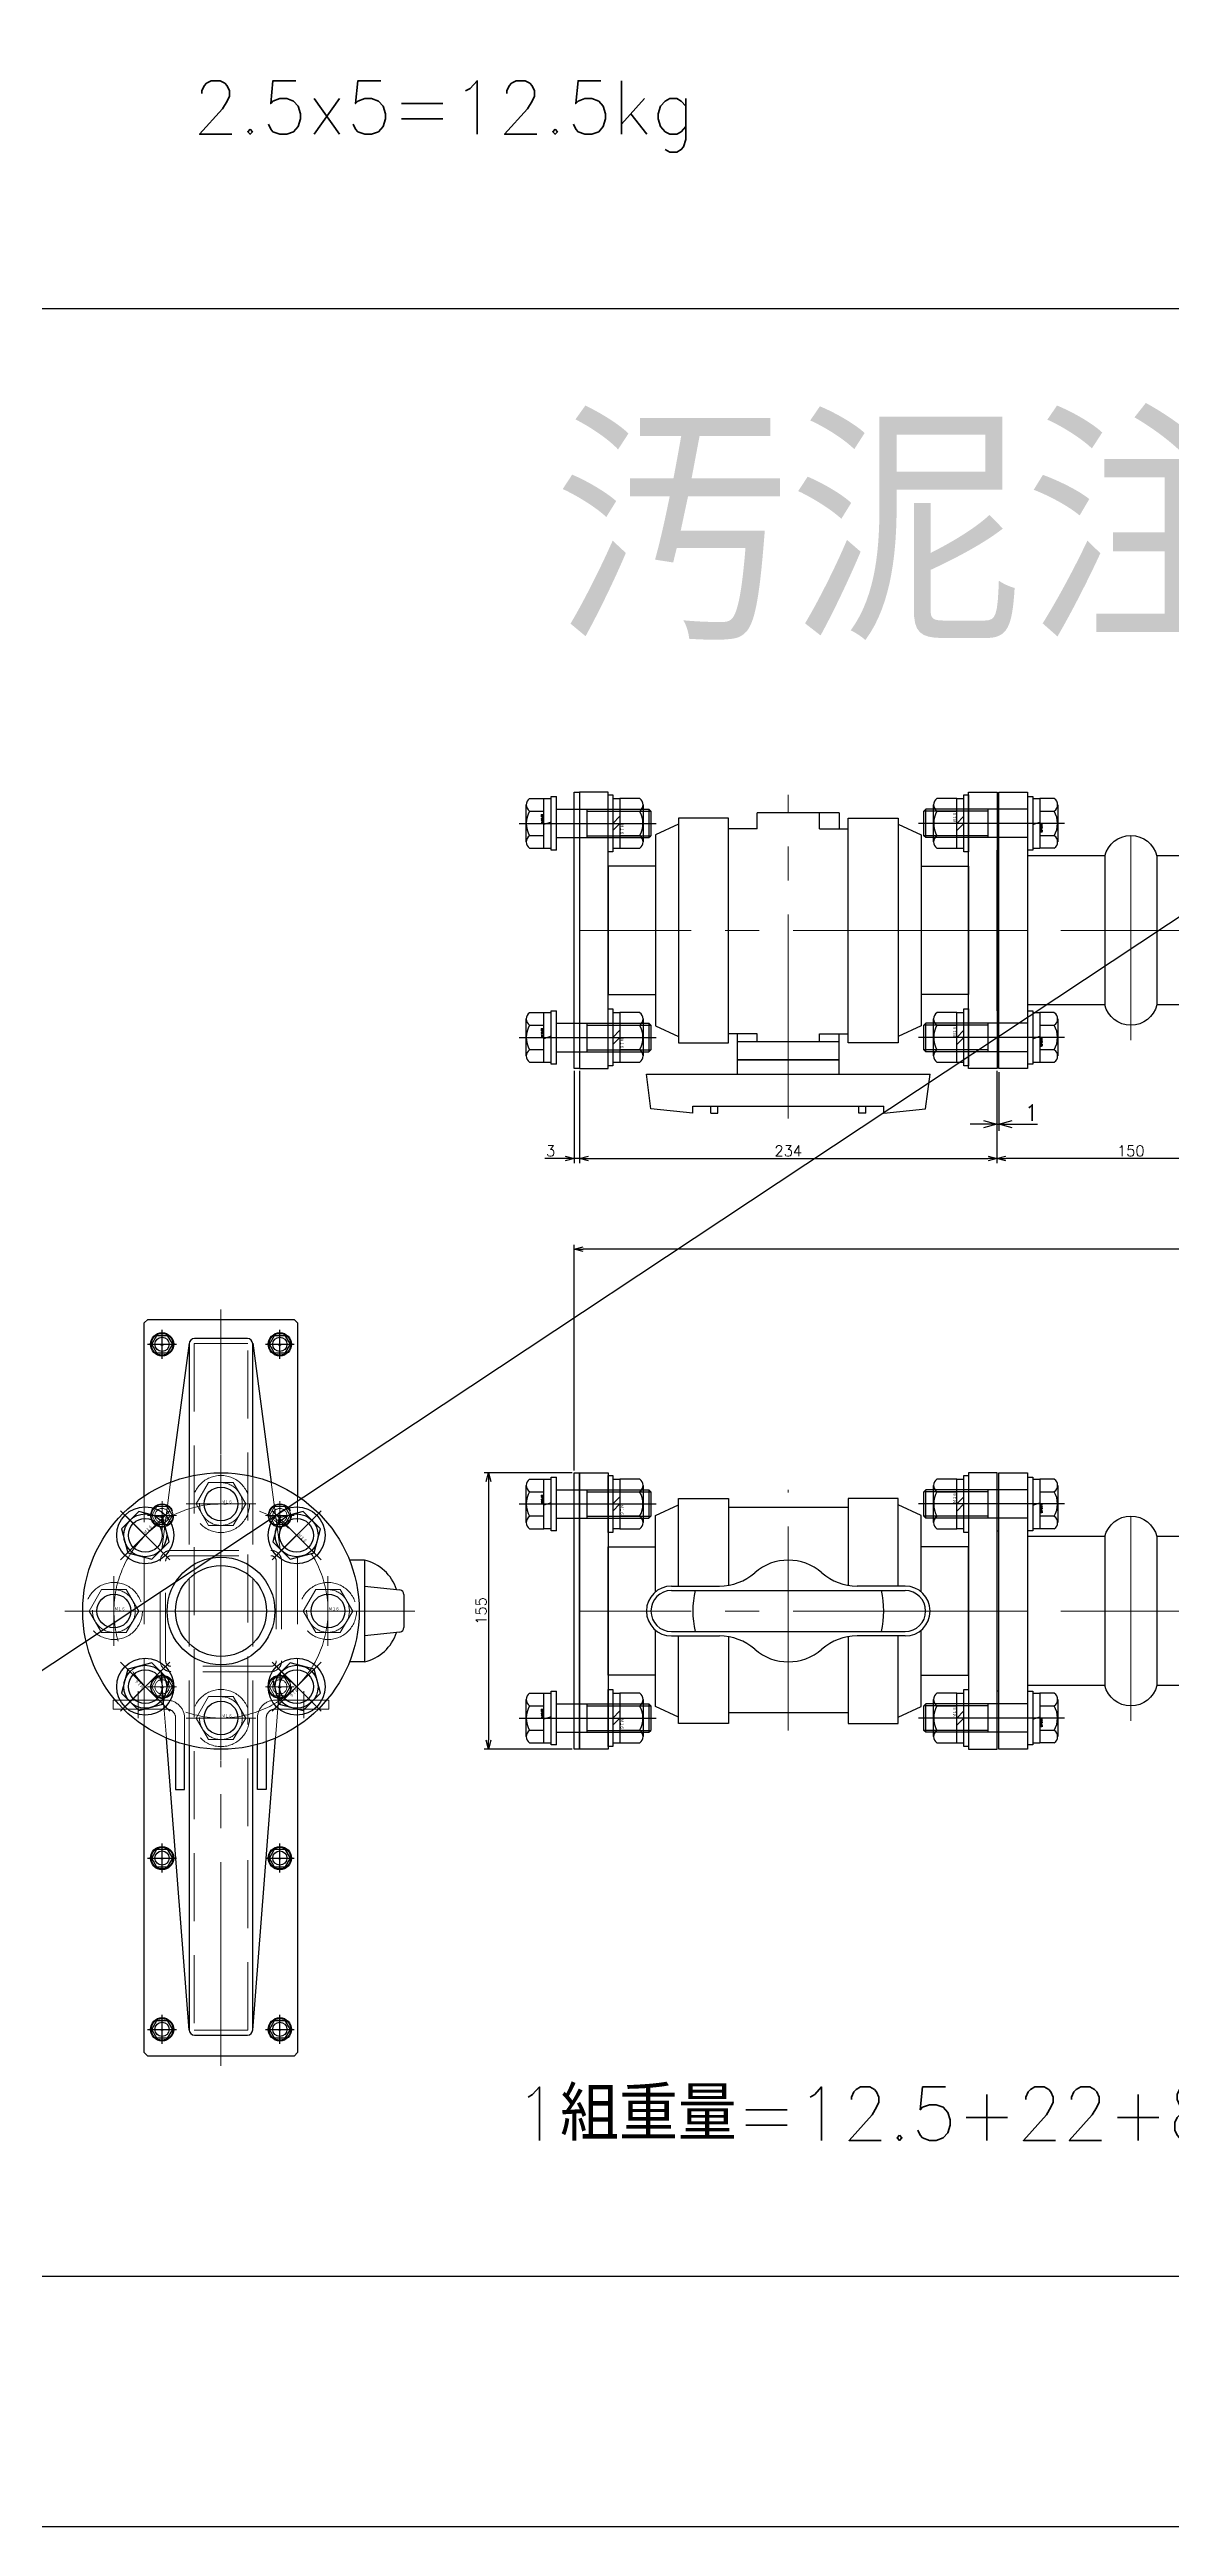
# Model space of a CAD drawing. Header units: millimetres. Extents: x -16130 to 36813, y -8099 to 27484.
# Drawn here: x 6562 to 7190, y 23783 to 25172 of the extents above; entities that cross this region are included whole.
import ezdxf

# ---------------------------------------------------------------- set-up
doc = ezdxf.new("R2010")
doc.units = ezdxf.units.MM
doc.header["$LTSCALE"] = 6
doc.header["$PDMODE"] = 99
doc.header["$PDSIZE"] = 1
doc.linetypes.add('CENTER2', pattern=[28.575, 19.05, -3.175, 3.175, -3.175])
doc.linetypes.add('HIDDEN', pattern=[9.525, 6.35, -3.175])
for name, color, linetype, lineweight in [('04_HIDDEN', 2, 'HIDDEN', 13), ('05_CENTER', 4, 'CENTER2', 13), ('08_DIM', 3, 'Continuous', 13)]:
    doc.layers.add(name, color=color, linetype=linetype, lineweight=lineweight)
doc.layers.add('10_DRAFT', color=8, linetype='Continuous', lineweight=0, plot=False)
doc.styles.add('KANJI0', font='txt.shx', dxfattribs={"width": 0.9, "height": 30, "bigfont": 'bigfont'})
doc.styles.add('KSS_TXT', font='txt.shx', dxfattribs={"bigfont": 'extfont2.shx'})
doc.styles.add('KSS_TXT_L', font='txt.shx', dxfattribs={"height": 3, "bigfont": 'extfont2.shx'})
doc.dimstyles.new('KSS_DIM', dxfattribs={"dimtxt": 3, "dimasz": 2.5, "dimexe": 1.25, "dimexo": 0.625, "dimtad": 1, "dimdsep": 46, "dimtxsty": 'KSS_TXT', "dimblk": 'OPEN30', "dimcen": 0, "dimazin": 2, "dimtfac": 0.75, "dimtmove": 0, "dimatfit": 3, "dimldrblk": 'OPEN30', "dimfxl": 1, "dimtolj": 1, "dimarcsym": 0})

# ---------------------------------------------------------------- blocks, each defined once
blk = doc.blocks.new('A$C598F6B99_1_1_1')
at = {"color": 0}
for p, q in [((-13.9, 15.1), (-13.9, 7)), ((-10.4, 17), (10.4, 17)), ((-6.9, 7), (-6.9, 15.1)), ((6.9, 15.1), (6.9, 7)), ((13.8, 7), (13.8, 15.1)), ((-15, 0), (-15, 3)), ((-15, 3), (15, 3)), ((-15, 0), (15, 0)), ((-14, 3), (-14, 7)), ((-14, 7), (14, 7)), ((-8, 0), (-8, -56.9)), ((0.7, 3), (-0.7, 7)), ((8, 0), (8, -56.9)), ((14, 7), (14, 3)), ((15, 3), (15, 0)), ((8, -22), (-8, -22)), ((-6.9, -22), (-6.9, -58)), ((6.9, -22), (6.9, -58)), ((8, -56.9), (-8, -56.9)), ((-8, -56.9), (-6.9, -58)), ((6.9, -58), (-6.9, -58)), ((8, -56.9), (6.9, -58))]:
    blk.add_line(p, q, dxfattribs=at)
at = {"color": 0, "linetype": 'CENTER2'}
blk.add_line((0, 20.9), (0, -61), dxfattribs=at)
at = {"color": 0}
for centre, radius, start, end in [((-10.4, 12.8), 4.16, 33.626, 146.374), ((0, 3.1), 13.8, 60, 120), ((10.4, 12.8), 4.16, 33.626, 146.374)]:
    blk.add_arc(centre, radius, start, end, dxfattribs=at)
at = {"layer": '10_DRAFT', "style": 'KANJI0', "width": 0.82}
blk.add_text('M16x65', height=1, dxfattribs=at).set_placement((0.4, 7.5))
blk = doc.blocks.new('M16Nza_1_1_1_1')
at = {"color": 0}
for p, q in [((-13.9, 17.7), (-13.9, 6.6)), ((-10.4, 19.6), (10.4, 19.6)), ((-6.9, 6.6), (-6.9, 17.7)), ((6.9, 17.7), (6.9, 6.6)), ((13.9, 6.6), (13.9, 17.7)), ((-14, 2.6), (-14, 6.6)), ((-14, 6.6), (14, 6.6)), ((-4, 6.6), (0, 2.6)), ((0, 6.6), (4, 2.6)), ((14, 6.6), (14, 2.6))]:
    blk.add_line(p, q, dxfattribs=at)
at = {"color": 0, "linetype": 'CENTER2'}
blk.add_line((0, 0), (0, 19.6), dxfattribs=at)
at = {"color": 0}
blk.add_lwpolyline([(-16, 2.6), (16, 2.6), (16, 0), (-16, 0)], close=True, dxfattribs=at)
for centre, radius, start, end in [((-10.4, 15.4), 4.16, 33.626, 146.374), ((0, 5.7), 13.8, 60, 120), ((10.4, 15.4), 4.16, 33.626, 146.374)]:
    blk.add_arc(centre, radius, start, end, dxfattribs=at)
at = {"layer": '10_DRAFT', "style": 'KANJI0', "width": 0.82}
blk.add_text('Ｍ１６', height=1.71, dxfattribs=at).set_placement((0.4, 6.8))
blk = doc.blocks.new('_Open30')
at = {"color": 0, "linetype": 'ByBlock', "lineweight": -2}
for p, q in [((-1, 0.27), (0, 0)), ((0, 0), (-1, -0.27)), ((0, 0), (-1, 0))]:
    blk.add_line(p, q, dxfattribs=at)
blk = doc.blocks.new('*D1105')
at = {"layer": '08_DIM', "color": 0, "lineweight": -2, "transparency": 16777216}
for p, q in [((7092.6, 24599), (7092.6, 24547.4)), ((7242.6, 24599), (7242.6, 24547.4)), ((7237.6, 24549.9), (7097.6, 24549.9))]:
    blk.add_line(p, q, dxfattribs=at)
at = {"layer": 'Defpoints', "color": 0, "transparency": 16777216}
for p in [(7092.6, 24600.3), (7242.6, 24600.3), (7092.6, 24549.9)]:
    blk.add_point(p, dxfattribs=at)
at = {"layer": '08_DIM', "color": 0, "lineweight": -2, "transparency": 16777216, "xscale": 5, "yscale": 5, "zscale": 5, "rotation": 180}
blk.add_blockref('_Open30', (7092.6, 24549.9), dxfattribs=at)
at = {"layer": '08_DIM', "color": 0, "lineweight": -2, "transparency": 16777216, "xscale": 5, "yscale": 5, "zscale": 5}
blk.add_blockref('_Open30', (7242.6, 24549.9), dxfattribs=at)
at = {"layer": '08_DIM', "color": 0, "transparency": 16777216, "insert": (7167.6, 24554.2), "char_height": 6, "attachment_point": 5, "style": 'KSS_TXT'}
blk.add_mtext('\\A1;150', dxfattribs=at)
blk = doc.blocks.new('*D1125')
at = {"layer": '08_DIM', "color": 0, "lineweight": -2, "transparency": 16777216}
for p, q in [((6855.6, 24375), (6855.6, 24501.6)), ((7740.6, 24499.1), (6860.6, 24499.1)), ((7745.6, 24461), (7745.6, 24501.6))]:
    blk.add_line(p, q, dxfattribs=at)
at = {"layer": 'Defpoints', "color": 0, "transparency": 16777216}
for p in [(6855.6, 24499.1), (7745.6, 24459.8), (6855.6, 24373.8)]:
    blk.add_point(p, dxfattribs=at)
at = {"layer": '08_DIM', "color": 0, "lineweight": -2, "transparency": 16777216, "xscale": 5, "yscale": 5, "zscale": 5, "rotation": 180}
blk.add_blockref('_Open30', (6855.6, 24499.1), dxfattribs=at)
at = {"layer": '08_DIM', "color": 0, "lineweight": -2, "transparency": 16777216, "xscale": 5, "yscale": 5, "zscale": 5}
blk.add_blockref('_Open30', (7745.6, 24499.1), dxfattribs=at)
at = {"layer": '08_DIM', "color": 0, "transparency": 16777216, "insert": (7300.6, 24503.4), "char_height": 6, "attachment_point": 5, "style": 'KSS_TXT'}
blk.add_mtext('\\A1;890', dxfattribs=at)
blk = doc.blocks.new('*D1126')
at = {"layer": '08_DIM', "color": 0, "lineweight": -2, "transparency": 16777216}
for p, q in [((6854.4, 24373.8), (6805.1, 24373.8)), ((6807.6, 24368.8), (6807.6, 24223.8)), ((6854.4, 24218.8), (6805.1, 24218.8))]:
    blk.add_line(p, q, dxfattribs=at)
at = {"layer": 'Defpoints', "color": 0, "transparency": 16777216}
for p in [(6855.6, 24373.8), (6807.6, 24218.8), (6855.6, 24218.8)]:
    blk.add_point(p, dxfattribs=at)
at = {"layer": '08_DIM', "color": 0, "lineweight": -2, "transparency": 16777216, "xscale": 5, "yscale": 5, "zscale": 5}
for p, rotation in [((6807.6, 24373.8), 90), ((6807.6, 24218.8), 270)]:
    blk.add_blockref('_Open30', p, dxfattribs=dict(at, rotation=rotation))
at = {"layer": '08_DIM', "color": 0, "transparency": 16777216, "insert": (6803.4, 24296.3), "char_height": 6, "attachment_point": 5, "rotation": 90, "style": 'KSS_TXT'}
blk.add_mtext('\\A1;155', dxfattribs=at)
blk = doc.blocks.new('ボールバルブ21α型-10K-50mma_1_1')
at = {"color": 0}
for p, q in [((-194, 100), (-196.5, 80.5)), ((-170.5, 102.5), (-194, 100)), ((-170.5, 102.5), (-170.5, 98.5)), ((-170.5, 98.5), (-63.5, 98.5)), ((-160.5, 102.5), (-156.5, 102.5)), ((-160.5, 102.5), (-160.5, 98.5)), ((-156.5, 102.5), (-156.5, 98.5)), ((-77.5, 102.5), (-77.5, 98.5)), ((-73.5, 102.5), (-77.5, 102.5)), ((-73.5, 102.5), (-73.5, 98.5)), ((-63.5, 102.5), (-40, 100)), ((-63.5, 102.5), (-63.5, 98.5)), ((-40, 100), (-37.5, 80.5)), ((-234, -77.5), (-234, 77.5)), ((-234, 77.5), (-218, 77.5)), ((-218, 77.5), (-218, -77.5)), ((-196.5, 80.5), (-37.5, 80.5)), ((-145.5, 80.5), (-145.5, 58)), ((-88.5, 72.5), (-145.5, 72.5)), ((-145.5, 72.5), (-88.5, 72.5)), ((-88.5, 80.5), (-88.5, 58)), ((0, 77.5), (-16, 77.5)), ((-16, 77.5), (-16, -77.5)), ((0, -77.5), (0, 77.5)), ((-191.5, 53.5), (-178.5, 59.5)), ((-178.5, -63), (-178.5, 63)), ((-178.5, 63), (-150.5, 63)), ((-150.5, 63), (-150.5, -63)), ((-134.5, 58), (-150.5, 58)), ((-88.5, 62.5), (-145.5, 62.5)), ((-134.5, 62.5), (-134.5, 58)), ((-99.5, 62.5), (-99.5, 58)), ((-99.5, 58), (-83.5, 58)), ((-55.5, 63), (-83.5, 63)), ((-83.5, 63), (-83.5, -63)), ((-55.5, -63), (-55.5, 63)), ((-42.5, 53.5), (-55.5, 59.5)), ((-191.5, -53.5), (-191.5, 53.5)), ((-42.5, -53.5), (-42.5, 53.5)), ((-218, 36), (-191.5, 36)), ((-218, -36), (-218, 36)), ((-16, 36), (-42.5, 36)), ((-16, -36), (-16, 36)), ((-191.5, -36), (-218, -36)), ((-42.5, -36), (-16, -36)), ((-178.5, -59.5), (-191.5, -53.5)), ((-55.5, -59.5), (-42.5, -53.5)), ((-150.5, -63), (-178.5, -63)), ((-134.5, -57), (-150.5, -57)), ((-134.5, -57), (-134.5, -66)), ((-88.5, -66), (-134.5, -66)), ((-99.5, -57), (-83.5, -57)), ((-99.5, -57), (-99.5, -66)), ((-88.5, -66), (-88.5, -57)), ((-83.5, -63), (-55.5, -63)), ((-218, -77.5), (-234, -77.5)), ((-16, -77.5), (0, -77.5))]:
    blk.add_line(p, q, dxfattribs=at)
at = {"layer": '05_CENTER', "color": 0}
for p, q in [((-117, 105.4), (-117, -76)), ((-243.5, 60), (-208.7, 60)), ((9.5, 60), (-25.3, 60)), ((0, 0), (-234, 0)), ((-243.5, -60), (-208.7, -60)), ((9.5, -60), (-25.3, -60))]:
    blk.add_line(p, q, dxfattribs=at)
blk = doc.blocks.new('ボールバルブ21α型-10K-50mmb_1_1')
at = {"color": 0}
for p, q in [((-234, -77.5), (-234, 77.5)), ((-234, 77.5), (-218, 77.5)), ((-218, 77.5), (-218, -77.5)), ((-16, 77.5), (-16, -77.5)), ((0, 77.5), (-16, 77.5)), ((0, -77.5), (0, 77.5)), ((-191.5, 53.5), (-178.5, 59.5)), ((-178.5, 63), (-150.5, 63)), ((-178.5, 14), (-178.5, 63)), ((-150.5, 63), (-150.5, 14.4)), ((-83.5, 58), (-150.5, 58)), ((-55.5, 63), (-83.5, 63)), ((-83.5, 63), (-83.5, 14.4)), ((-55.5, 14), (-55.5, 63)), ((-42.5, 53.5), (-55.5, 59.5)), ((-191.5, 10.7), (-191.5, 53.5)), ((-42.5, 10.7), (-42.5, 53.5)), ((-218, 36), (-191.5, 36)), ((-218, -36), (-218, 36)), ((-16, 36), (-42.5, 36)), ((-16, -36), (-16, 36)), ((-182.5, 14), (-155.6, 14)), ((-51.5, 14), (-78.4, 14)), ((-182.5, 11.5), (-51.5, 11.5)), ((-191.5, -53.5), (-191.5, -10.7)), ((-182.5, -11.5), (-51.5, -11.5)), ((-42.5, -53.5), (-42.5, -10.7)), ((-182.5, -14), (-155.6, -14)), ((-178.5, -63), (-178.5, -14)), ((-150.5, -14.4), (-150.5, -63)), ((-83.5, -14.4), (-83.5, -63)), ((-51.5, -14), (-78.4, -14)), ((-55.5, -63), (-55.5, -14)), ((-191.5, -36), (-218, -36)), ((-42.5, -36), (-16, -36)), ((-178.5, -59.5), (-191.5, -53.5)), ((-55.5, -59.5), (-42.5, -53.5)), ((-150.5, -63), (-178.5, -63)), ((-83.5, -57), (-150.5, -57)), ((-83.5, -63), (-55.5, -63)), ((-218, -77.5), (-234, -77.5)), ((-16, -77.5), (0, -77.5))]:
    blk.add_line(p, q, dxfattribs=at)
for centre, radius, start, end in [((-117, 0), 28.5, 48.7758, 131.2242), ((-182.5, 0), 14, 90, 270), ((-155.6, 44), 30, 270, 311.2242), ((-78.4, 44), 30, 228.7758, 270), ((-51.5, 0), 14, 270, 90), ((-182.5, 0), 11.5, 90, 270), ((-117, 0), 53.5, 167.5872, 192.4128), ((-117, 0), 53.5, 347.5872, 12.4128), ((-51.5, 0), 11.5, 270, 90), ((-155.6, -44), 30, 48.7758, 90), ((-117, 0), 28.5, 228.7758, 311.2242), ((-78.4, -44), 30, 90, 131.2242)]:
    blk.add_arc(centre, radius, start, end, dxfattribs=at)
at = {"layer": '05_CENTER', "color": 0}
for p, q in [((-243.5, 60), (-208.7, 60)), ((-117, -67), (-117, 68)), ((9.5, 60), (-25.3, 60)), ((0, 0), (-234, 0)), ((-243.5, -60), (-208.7, -60)), ((9.5, -60), (-25.3, -60))]:
    blk.add_line(p, q, dxfattribs=at)
blk = doc.blocks.new('*D1127')
at = {"layer": '08_DIM', "color": 0, "lineweight": -2, "transparency": 16777216}
for p, q in [((6858.6, 24599), (6858.6, 24547.4)), ((7092.6, 24599), (7092.6, 24547.4)), ((6863.6, 24549.9), (7087.6, 24549.9))]:
    blk.add_line(p, q, dxfattribs=at)
at = {"layer": 'Defpoints', "color": 0, "transparency": 16777216}
for p in [(6858.6, 24600.3), (7092.6, 24600.3), (7092.6, 24549.9)]:
    blk.add_point(p, dxfattribs=at)
at = {"layer": '08_DIM', "color": 0, "lineweight": -2, "transparency": 16777216, "xscale": 5, "yscale": 5, "zscale": 5, "rotation": 180}
blk.add_blockref('_Open30', (6858.6, 24549.9), dxfattribs=at)
at = {"layer": '08_DIM', "color": 0, "lineweight": -2, "transparency": 16777216, "xscale": 5, "yscale": 5, "zscale": 5}
blk.add_blockref('_Open30', (7092.6, 24549.9), dxfattribs=at)
at = {"layer": '08_DIM', "color": 0, "transparency": 16777216, "insert": (6975.6, 24554.2), "char_height": 6, "attachment_point": 5, "style": 'KSS_TXT'}
blk.add_mtext('\\A1;234', dxfattribs=at)
blk = doc.blocks.new('*D1128')
at = {"layer": '08_DIM', "color": 0, "lineweight": -2, "transparency": 16777216}
for p, q in [((6855.6, 24599), (6855.6, 24547.4)), ((6858.6, 24599), (6858.6, 24547.4)), ((6850.6, 24549.9), (6839.1, 24549.9)), ((6858.6, 24549.9), (6855.6, 24549.9)), ((6863.6, 24549.9), (6868.6, 24549.9))]:
    blk.add_line(p, q, dxfattribs=at)
at = {"layer": 'Defpoints', "color": 0, "transparency": 16777216}
for p in [(6855.6, 24600.3), (6858.6, 24600.3), (6855.6, 24549.9)]:
    blk.add_point(p, dxfattribs=at)
at = {"layer": '08_DIM', "color": 0, "lineweight": -2, "transparency": 16777216, "xscale": 5, "yscale": 5, "zscale": 5}
blk.add_blockref('_Open30', (6855.6, 24549.9), dxfattribs=at)
at = {"layer": '08_DIM', "color": 0, "lineweight": -2, "transparency": 16777216, "xscale": 5, "yscale": 5, "zscale": 5, "rotation": 180}
blk.add_blockref('_Open30', (6858.6, 24549.9), dxfattribs=at)
at = {"layer": '08_DIM', "color": 0, "transparency": 16777216, "insert": (6842.4, 24554.2), "char_height": 6, "attachment_point": 5, "style": 'KSS_TXT'}
blk.add_mtext('\\A1;3', dxfattribs=at)
blk = doc.blocks.new('A$C5136444F_1_1_1_1')
at = {"color": 0}
for p, q in [((-13.9, 15.1), (-13.9, 7)), ((-10.4, 17), (10.4, 17)), ((-6.9, 7), (-6.9, 15.1)), ((6.9, 15.1), (6.9, 7)), ((13.8, 7), (13.8, 15.1)), ((-15, 0), (-15, 3)), ((-15, 3), (15, 3)), ((-15, 0), (15, 0)), ((-14, 3), (-14, 7)), ((-14, 7), (14, 7)), ((-8, 0), (-8, -51.9)), ((0.7, 3), (-0.7, 7)), ((8, 0), (8, -51.9)), ((14, 7), (14, 3)), ((15, 3), (15, 0)), ((8, -17), (-8, -17)), ((-6.9, -17), (-6.9, -53)), ((6.9, -17), (6.9, -53)), ((8, -51.9), (-8, -51.9)), ((-8, -51.9), (-6.9, -53)), ((6.9, -53), (-6.9, -53)), ((8, -51.9), (6.9, -53))]:
    blk.add_line(p, q, dxfattribs=at)
at = {"color": 0, "linetype": 'CENTER2'}
blk.add_line((0, 20.9), (0, -56), dxfattribs=at)
at = {"color": 0}
for centre, radius, start, end in [((-10.4, 12.8), 4.16, 33.626, 146.374), ((0, 3.1), 13.8, 60, 120), ((10.4, 12.8), 4.16, 33.626, 146.374)]:
    blk.add_arc(centre, radius, start, end, dxfattribs=at)
at = {"layer": '10_DRAFT', "style": 'KANJI0', "width": 0.82}
blk.add_text('M16x60', height=1, dxfattribs=at).set_placement((0.4, 7.5))
blk = doc.blocks.new('A$C68293EE5_1_1')
at = {"color": 0}
blk.add_lwpolyline([(20, -23.2), (20, -50), (25, -50), (25, -24.8)], dxfattribs=at)
at = {"layer": '04_HIDDEN'}
for points in [[(15, 0), (-15, 0), (-15, -5), (15, -5, -0.414214), (20, -10), (20, -23.2)], [(25, -24.8), (25, -10, 0.414214), (15, 0)]]:
    blk.add_lwpolyline(points, format="xyb", dxfattribs=at)
at = {"layer": '05_CENTER'}
blk.add_line((-1, 5), (-1, -10), dxfattribs=at)
blk = doc.blocks.new('A$C473A0517_1_1_1')
at = {"color": 0}
for p, q in [((14.8, 152.8), (-14.8, 152.8)), ((-17.8, 149.8), (-17.8, 75.4)), ((17.8, 75.4), (17.8, 149.8)), ((-17.8, -75.4), (-17.8, -234.8)), ((17.8, -234.8), (17.8, -75.4)), ((-14.8, -237.8), (14.8, -237.8))]:
    blk.add_line(p, q, dxfattribs=at)
for p, q in [((-17.8, 150.2), (-28.2, 72.2)), ((17.8, 150.2), (28.2, 72.2)), ((-17.8, -235), (-30.6, -71.2)), ((17.8, -235), (30.6, -71.2))]:
    blk.add_line(p, q)
for points in [[(-43, 64.5), (-43, 161.5), (-41, 163.5), (41, 163.5), (43, 161.5), (43, 64.5)], [(43, -64.5), (43, -247.5), (41, -249.5), (-41, -249.5), (-43, -247.5), (-43, -64.5)]]:
    blk.add_lwpolyline(points, dxfattribs=at)
for centre, radius in [((-33, 149.5), 4), ((33, 149.5), 4), ((0, 0), 77.5), ((0, 60), 9.5), ((0, 0), 30.2), ((-60, 0), 9.5), ((60, 0), 9.5), ((0, -60), 9.5), ((-33, -138.5), 4), ((33, -138.5), 4), ((-33, -234.5), 4), ((33, -234.5), 4)]:
    blk.add_circle(centre, radius, dxfattribs=at)
for centre, start, end in [((-14.8, 149.8), 90, 180), ((14.8, 149.8), 0, 90), ((-14.8, -234.8), 180, 270), ((14.8, -234.8), 270, 0)]:
    blk.add_arc(centre, 3, start, end, dxfattribs=at)
at = {"layer": '04_HIDDEN'}
for p, q in [((-28.2, 72.2), (-33.9, 28.8)), ((-17.8, 75.4), (-17.8, -75.4)), ((17.8, 75.4), (17.8, -75.4)), ((28.2, 72.2), (33.9, 28.8)), ((-30.6, -71.2), (-34, -28.5)), ((30.6, -71.2), (34, -28.5))]:
    blk.add_line(p, q, dxfattribs=at)
blk.add_lwpolyline([(-15, -235), (15, -235), (15, 150), (-15, 150)], close=True, dxfattribs=at)
for points in [[(-43, -64.5), (-43, 64.5)], [(43, -64.5), (43, 64.5)]]:
    blk.add_lwpolyline(points, dxfattribs=at)
for points in [[(-28, 34), (28, 34, -0.414214), (34, 28), (34, -28, -0.414214), (28, -34), (-28, -34, -0.414214), (-34, -28), (-34, 28, -0.414214)], [(-28, 31), (28, 31, -0.414214), (31, 28), (31, -28, -0.414214), (28, -31), (-28, -31, -0.414214), (-31, -28), (-31, 28, -0.414214)]]:
    blk.add_lwpolyline(points, format="xyb", close=True, dxfattribs=at)
for centre in [(-33, 53.5), (33, 53.5), (-33, -42.5), (33, -42.5)]:
    blk.add_circle(centre, 4, dxfattribs=at)
at = {"layer": '05_CENTER'}
for p, q in [((0, -255), (0, 169)), ((-33, 142.2), (-33, 156.8)), ((33, 142.2), (33, 156.8)), ((-25.7, 149.5), (-40.3, 149.5)), ((25.7, 149.5), (40.3, 149.5)), ((-33, 46.2), (-33, 60.8)), ((33, 46.2), (33, 60.8)), ((-25.7, 53.5), (-40.3, 53.5)), ((25.7, 53.5), (40.3, 53.5)), ((85, 0), (-85, 0)), ((-33, -49.8), (-33, -35.2)), ((33, -49.8), (33, -35.2)), ((-25.7, -42.5), (-40.3, -42.5)), ((25.7, -42.5), (40.3, -42.5)), ((-25.7, -138.5), (-40.3, -138.5)), ((-33, -145.8), (-33, -131.2)), ((25.7, -138.5), (40.3, -138.5)), ((33, -145.8), (33, -131.2)), ((-25.7, -234.5), (-40.3, -234.5)), ((-33, -241.8), (-33, -227.2)), ((25.7, -234.5), (40.3, -234.5)), ((33, -241.8), (33, -227.2))]:
    blk.add_line(p, q, dxfattribs=at)
blk.add_circle((0, 0), 60, dxfattribs=at)
at = {"layer": '10_DRAFT'}
for p, q in [((19.1, 0), (-19.1, 0)), ((15, 0), (-15, 0))]:
    blk.add_line(p, q, dxfattribs=at)
blk.add_blockref('A$C68293EE5_1_1', (-45.4, -50))
at = {"xscale": -1}
blk.add_blockref('A$C68293EE5_1_1', (45.4, -50), dxfattribs=at)
blk = doc.blocks.new('M16Bv_1_1_1_1')
at = {"color": 0, "linetype": 'CENTER2'}
for p, q in [((0, 19.5), (0, -19.5)), ((-19.5, 0), (19.5, 0))]:
    blk.add_line(p, q, dxfattribs=at)
at = {"color": 0}
for p, q in [((-6.9, 12), (-13.9, 0)), ((6.9, 12), (-6.9, 12)), ((13.9, 0), (6.9, 12)), ((-13.9, 0), (-6.9, -12)), ((-6.9, -12), (6.9, -12)), ((6.9, -12), (13.9, 0))]:
    blk.add_line(p, q, dxfattribs=at)
for radius in [16, 12]:
    blk.add_circle((0, 0), radius, dxfattribs=at)
at = {"layer": '10_DRAFT', "style": 'KANJI0', "width": 0.82}
blk.add_text('Ｍ１６', height=1.71, dxfattribs=at).set_placement((0.4, 0.2))
blk = doc.blocks.new('A$C599168A9_1_1')
at = {"color": 0, "linetype": 'CENTER2'}
for p, q in [((-8.1, 0), (8.1, 0)), ((0, -8.1), (0, 8.1))]:
    blk.add_line(p, q, dxfattribs=at)
at = {"color": 0}
for p, q in [((-5.8, 0), (-2.9, 5)), ((-2.9, -5), (-5.8, 0)), ((-2.9, 5), (2.9, 5)), ((2.9, 5), (5.8, 0)), ((5.8, 0), (2.9, -5)), ((2.9, -5), (-2.9, -5))]:
    blk.add_line(p, q, dxfattribs=at)
for radius in [6.5, 6.1]:
    blk.add_circle((0, 0), radius, dxfattribs=at)
at = {"layer": '10_DRAFT', "style": 'KSS_TXT_L'}
blk.add_text('BT-M6', height=0.3, dxfattribs=at).set_placement((-0.7, -0.5))
blk = doc.blocks.new('ボールバルブ21α型-10K-50mmc_1_1')
at = {"color": 0}
for p, q in [((-14, 80.5), (-11.8, 100.3)), ((-9.3, 102.5), (9.3, 102.5)), ((11.8, 100.3), (14, 80.5)), ((-28.5, 80.5), (28.5, 80.5)), ((-28.5, 80.5), (-28.5, 72.1)), ((28.5, 80.5), (28.5, 72.1))]:
    blk.add_line(p, q, dxfattribs=at)
for centre, radius in [((0, 0), 77.5), ((-42.4, 42.4), 9.5), ((42.4, 42.4), 9.5), ((0, 0), 25.5), ((-42.4, -42.4), 9.5), ((42.4, -42.4), 9.5)]:
    blk.add_circle(centre, radius, dxfattribs=at)
for centre, radius, start, end in [((-4.2, 74.7), 25, 108.1375, 166.6846), ((-9.3, 100), 2.5, 90, 173.5169), ((9.3, 100), 2.5, 6.4831, 90), ((4.2, 74.7), 25, 13.3154, 71.8625)]:
    blk.add_arc(centre, radius, start, end, dxfattribs=at)
at = {"layer": '05_CENTER', "color": 0}
for p, q in [((0, -87.5), (0, 108.6)), ((-31.6, 31.6), (-53.2, 53.2)), ((31.6, 31.6), (53.2, 53.2)), ((-87.5, 0), (87.5, 0)), ((-53.2, -53.2), (-31.6, -31.6)), ((31.6, -31.6), (53.2, -53.2))]:
    blk.add_line(p, q, dxfattribs=at)
blk.add_circle((0, 0), 60, dxfattribs=at)
blk = doc.blocks.new('A$C537B403B_1_1_1')
at = {"color": 0}
for p, q in [((-150, -45), (-150, 45)), ((-150, 45), (-149, 45)), ((-133, 41.8), (-89.6, 41.8)), ((-89.6, 41.8), (-89.6, -41.8)), ((-60.4, 41.8), (-60.4, -41.8)), ((-60.4, 41.8), (-17, 41.8)), ((0, 45), (-1, 45)), ((0, -45), (0, 45)), ((-149, -45), (-150, -45)), ((-133, -41.8), (-89.6, -41.8)), ((-60.4, -41.8), (-17, -41.8)), ((-1, -45), (0, -45))]:
    blk.add_line(p, q, dxfattribs=at)
for points in [[(-133, 77.5), (-149, 77.5), (-149, -77.5), (-133, -77.5)], [(-1, 77.5), (-17, 77.5), (-17, -77.5), (-1, -77.5)]]:
    blk.add_lwpolyline(points, close=True, dxfattribs=at)
for centre, start, end in [((-75, 38.2), 13.4934, 166.5066), ((-75, -38.2), 193.4934, 346.5066)]:
    blk.add_arc(centre, 15, start, end, dxfattribs=at)
at = {"layer": '05_CENTER'}
for p, q in [((-123.8, 60), (-158, 60)), ((-75, -61.5), (-75, 61.5)), ((8.2, 60), (-26, 60)), ((-150, 0), (0, 0)), ((-123.8, -60), (-158, -60)), ((8.2, -60), (-26, -60))]:
    blk.add_line(p, q, dxfattribs=at)
blk = doc.blocks.new('*D2582')
at = {"layer": '08_DIM', "color": 0, "lineweight": -2, "transparency": 16777216}
for p, q in [((7092.6, 24598.4), (7092.6, 24565.5)), ((7093.6, 24598.4), (7093.6, 24565.5)), ((7085.1, 24569.2), (7077.6, 24569.2)), ((7092.6, 24569.2), (7093.6, 24569.2)), ((7101.1, 24569.2), (7115.4, 24569.2))]:
    blk.add_line(p, q, dxfattribs=at)
at = {"layer": 'Defpoints', "color": 0, "transparency": 16777216}
for p in [(7092.6, 24600.3), (7093.6, 24600.3), (7093.6, 24569.2)]:
    blk.add_point(p, dxfattribs=at)
at = {"layer": '08_DIM', "color": 0, "lineweight": -2, "transparency": 16777216, "xscale": 7.5, "yscale": 7.5, "zscale": 7.5}
blk.add_blockref('_Open30', (7092.6, 24569.2), dxfattribs=at)
at = {"layer": '08_DIM', "color": 0, "lineweight": -2, "transparency": 16777216, "xscale": 7.5, "yscale": 7.5, "zscale": 7.5, "rotation": 180}
blk.add_blockref('_Open30', (7093.6, 24569.2), dxfattribs=at)
at = {"layer": '08_DIM', "color": 0, "transparency": 16777216, "insert": (7112, 24575.6), "char_height": 9, "attachment_point": 5, "style": 'KSS_TXT'}
blk.add_mtext('\\A1;1', dxfattribs=at)

msp = doc.modelspace()

# ---------------------------------------------------------------- linework, layer by layer
at = {"color": 2}
msp.add_line((10501.03487, 26876.38116), (5833.28263, 23783.09533), dxfattribs=at)
msp.add_lwpolyline([(5833.28263, 23783.09533), (10501.03487, 23783.09533), (10501.03487, 26876.38116), (5833.28263, 26876.38116)], close=True, dxfattribs=at)
msp.add_lwpolyline([(6398.14289, 25026.41118), (7940.30457, 25026.41118), (7940.30457, 23923.15881), (6398.14289, 23923.15881)], close=True)
at = {"color": 3}
for points in [[(6855.62665, 24755.29852), (6858.62665, 24755.29852), (6858.62665, 24600.29852), (6855.62665, 24600.29852)], [(6855.62665, 24373.77018), (6858.62665, 24373.77018), (6858.62665, 24218.77018), (6855.62665, 24218.77018)], [(6855.62665, 24373.77018), (6858.62665, 24373.77018), (6858.62665, 24218.77018), (6855.62665, 24218.77018)]]:
    msp.add_lwpolyline(points, close=True, dxfattribs=at)

# ---------------------------------------------------------------- block references
for name, p, rotation in [('A$C5136444F_1_1_1_1', (6845.62665, 24737.79852), 90), ('M16Nza_1_1_1_1', (6874.62665, 24737.79852), 270), ('A$C598F6B99_1_1_1', (7109.62665, 24737.79852), 270), ('M16Nza_1_1_1_1', (7076.62665, 24737.79852), 89.99999999999999), ('A$C5136444F_1_1_1_1', (6845.62665, 24617.79852), 90), ('M16Nza_1_1_1_1', (6874.62665, 24617.79852), 270), ('A$C598F6B99_1_1_1', (7109.62665, 24617.79852), 270), ('M16Nza_1_1_1_1', (7076.62665, 24617.79852), 89.99999999999999), ('A$C5136444F_1_1_1_1', (6845.62665, 24356.27018), 90), ('M16Nza_1_1_1_1', (6874.62665, 24356.27018), 270), ('A$C598F6B99_1_1_1', (7109.62665, 24356.27018), 270), ('M16Nza_1_1_1_1', (7076.62665, 24356.27018), 89.99999999999999), ('M16Bv_1_1_1_1', (6615.17711, 24338.69659), 44.99999999999996), ('M16Bv_1_1_1_1', (6700.02992, 24338.69659), 315), ('M16Bv_1_1_1_1', (6615.17711, 24253.84377), 134.9999999999999), ('M16Bv_1_1_1_1', (6700.02992, 24253.84377), 225), ('A$C5136444F_1_1_1_1', (6845.62665, 24236.27018), 90), ('M16Nza_1_1_1_1', (6874.62665, 24236.27018), 270), ('A$C598F6B99_1_1_1', (7109.62665, 24236.27018), 270), ('M16Nza_1_1_1_1', (7076.62665, 24236.27018), 89.99999999999999)]:
    msp.add_blockref(name, p, dxfattribs=dict(rotation=rotation))
at = {"color": 4, "xscale": -1, "rotation": 180}
msp.add_blockref('ボールバルブ21α型-10K-50mma_1_1', (7092.62665, 24677.79852), dxfattribs=at)
at = {"color": 4, "xscale": -1}
for p in [(7092.62665, 24677.79852), (7092.62665, 24296.27018)]:
    msp.add_blockref('A$C537B403B_1_1_1', p, dxfattribs=at)
for name, p in [('A$C473A0517_1_1_1', (6657.60352, 24296.27018)), ('A$C599168A9_1_1', (6624.60352, 24445.77018)), ('A$C599168A9_1_1', (6690.60352, 24445.77018)), ('A$C599168A9_1_1', (6624.60352, 24157.77018)), ('A$C599168A9_1_1', (6690.60352, 24157.77018)), ('A$C599168A9_1_1', (6624.60352, 24061.77018)), ('A$C599168A9_1_1', (6690.60352, 24061.77018))]:
    msp.add_blockref(name, p)
at = {"color": 4, "rotation": 270}
msp.add_blockref('ボールバルブ21α型-10K-50mmc_1_1', (6657.60352, 24296.27018), dxfattribs=at)
at = {"color": 4}
msp.add_blockref('ボールバルブ21α型-10K-50mmb_1_1', (7092.62665, 24296.27018), dxfattribs=at)
at = {"layer": '04_HIDDEN'}
for name, p in [('M16Bv_1_1_1_1', (6657.60352, 24356.27018)), ('A$C599168A9_1_1', (6624.60352, 24349.77018)), ('A$C599168A9_1_1', (6690.60352, 24349.77018)), ('M16Bv_1_1_1_1', (6597.60352, 24296.27018)), ('M16Bv_1_1_1_1', (6717.60352, 24296.27018)), ('A$C599168A9_1_1', (6624.60352, 24253.77018)), ('A$C599168A9_1_1', (6690.60352, 24253.77018)), ('M16Bv_1_1_1_1', (6657.60352, 24236.27018))]:
    msp.add_blockref(name, p, dxfattribs=at)

# ---------------------------------------------------------------- texts
at = {"layer": '08_DIM', "color": 6, "style": 'KSS_TXT'}
for s, p in [('2.5x5=12.5kg', (6641.76817, 25124.11293)), ('1組重量=12.5+22+8.8=43.3kg→45kg ', (6822.0152, 23999.52392))]:
    msp.add_text(s, height=30, dxfattribs=at).set_placement(p)
at = {"layer": '08_DIM', "style": 'KSS_TXT'}
msp.add_text('汚泥注入管', height=120, dxfattribs=at).set_placement((6844.17571, 24840.70473))

# ---------------------------------------------------------------- dimensions: what is measured, and where the dimension line sits
at = {"layer": '08_DIM'}
for base, p1, p2, override, picture, middle in [((6855.62665, 24549.92863), (6858.62665, 24600.29852), (6855.62665, 24600.29852), {"dimscale": 2}, '*D1128', (6842.37665, 24554.17863)), ((7092.62665, 24549.92863), (6858.62665, 24600.29852), (7092.62665, 24600.29852), {"dimscale": 2}, '*D1127', (6975.62665, 24554.17863)), ((7093.62665, 24569.22055), (7092.62665, 24600.29852), (7093.62665, 24600.29852), {"dimscale": 3}, '*D2582', (7112.00165, 24575.59555)), ((7092.62665, 24549.92863), (7242.62665, 24600.29852), (7092.62665, 24600.29852), {"dimscale": 2}, '*D1105', (7167.62665, 24554.18279)), ((6855.62665, 24499.14765), (7745.62665, 24459.77018), (6855.62665, 24373.77018), {"dimscale": 2}, '*D1125', (7300.62665, 24503.39765))]:
    dim = msp.add_linear_dim(base=base, p1=p1, p2=p2, dimstyle='KSS_DIM', override=override, dxfattribs=at)
    dim.commit()
    dim.dimension.update_dxf_attribs({"geometry": picture, "text_midpoint": middle})
dim = msp.add_linear_dim(base=(6807.64805, 24218.77018), p1=(6855.62665, 24373.77018), p2=(6855.62665, 24218.77018), angle=90, dimstyle='KSS_DIM', override={"dimscale": 2}, dxfattribs=at)
dim.commit()
dim.dimension.update_dxf_attribs({"geometry": '*D1126', "text_midpoint": (6803.38972, 24296.27018)})

doc.saveas('drawing.dxf')
